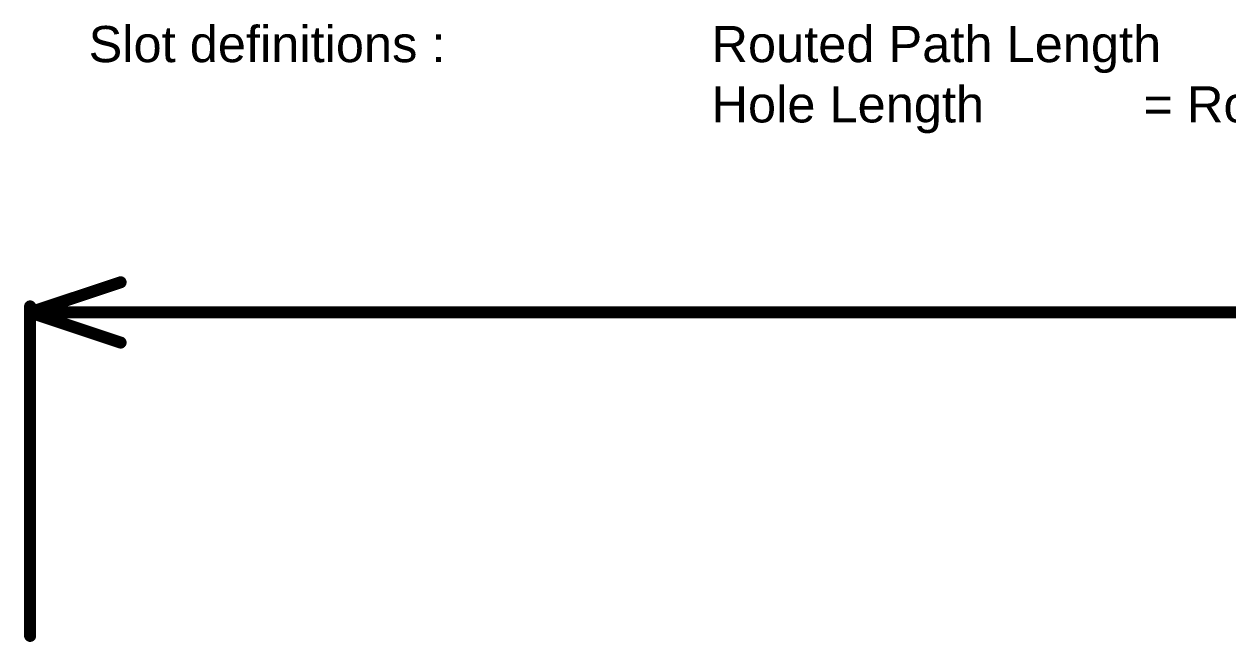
# Model space of a CAD drawing. Header units: inches. Extents: x -3 to 5259, y -3 to 5282.
# Drawn here: x -3 to 47.7, y 107.5 to 133.6 of the extents above; entities that cross this region are included whole.
import ezdxf

# ---------------------------------------------------------------- set-up
doc = ezdxf.new("R2010")
doc.units = ezdxf.units.IN
doc.layers.add('Dimensions', color=6, linetype='Continuous')
doc.layers.add('Drill Drawing', color=1, linetype='Continuous')
doc.styles.add('Arial', font='', dxfattribs={"height": 0.2})
doc.styles.get('Arial').set_extended_font_data('Arial')

msp = doc.modelspace()

# ---------------------------------------------------------------- linework, layer by layer
at = {"layer": 'Dimensions'}
for points in [[(-2.722, 121.412, 0.508, 0.508, 0), (1.088, 122.682, 0.508, 0.508, 0)], [(-2.722, 107.786, 0.508, 0.508, 0), (-2.722, 121.666, 0.508, 0.508, 0)], [(-2.722, 121.412, 0.508, 0.508, 0), (61.443, 121.412, 0.508, 0.508, 0)], [(-2.722, 121.412, 0.508, 0.508, 0), (1.088, 120.142, 0.508, 0.508, 0)]]:
    msp.add_lwpolyline(points, format="xyseb", dxfattribs=at)
for points in [[(0.961, 122.682, 0.254, 0.254, 1), (1.215, 122.682, 0.254, 0.254, 1)], [(-2.849, 121.666, 0.254, 0.254, 1), (-2.595, 121.666, 0.254, 0.254, 1)], [(-2.849, 121.412, 0.254, 0.254, 1), (-2.595, 121.412, 0.254, 0.254, 1)], [(-2.849, 121.412, 0.254, 0.254, 1), (-2.595, 121.412, 0.254, 0.254, 1)], [(-2.849, 121.412, 0.254, 0.254, 1), (-2.595, 121.412, 0.254, 0.254, 1)], [(0.961, 120.142, 0.254, 0.254, 1), (1.215, 120.142, 0.254, 0.254, 1)], [(-2.849, 107.786, 0.254, 0.254, 1), (-2.595, 107.786, 0.254, 0.254, 1)]]:
    msp.add_lwpolyline(points, format="xyseb", close=True, dxfattribs=at)

# ---------------------------------------------------------------- texts
at = {"layer": 'Drill Drawing', "style": 'Arial'}
for s, p in [('Slot definitions :', (-0.26, 131.954)), ('Routed Path Length', (25.97, 131.954)), ('Hole Length', (25.97, 129.414)), (' = Routed Path Length + Tool Size = Slot length as defined in the PCB layout', (43.567, 129.414))]:
    msp.add_text(s, height=1.524, dxfattribs=at).set_placement(p)

doc.saveas('drawing.dxf')
